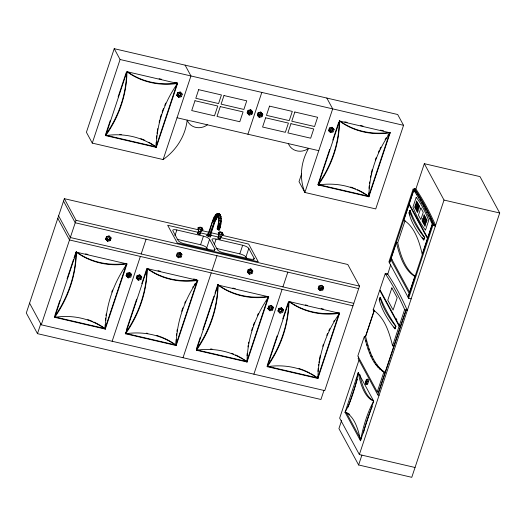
<?xml version="1.0" encoding="UTF-8"?>
<svg xmlns="http://www.w3.org/2000/svg" width="526" height="526" viewBox="0 0 526 526"><rect width="100%" height="100%" fill="white"/><g stroke="black" fill="none" stroke-linecap="round" stroke-linejoin="round"><path stroke-width="0.79" d="M213.549 219.349L213.576 218.073C214.569 215.903 216.179 213.109 218.967 213.431C223.576 217.56 220.519 224.845 219.539 229.974L218.573 229.961L217.08 228.974C217.981 224.635 220.098 219.132 217.383 215.147L216.587 215.134C211.196 219.96 211.419 228.481 208.322 234.629L210.512 235.135L215.009 221.61L217.863 216.298L216.719 216.653L214.897 219.52L209.552 235.129M217.35 229.461C218.375 224.563 220.775 218.336 217.711 213.832L216.804 213.826M199.656 227.14L201.156 228.133L201.011 229.855L199.111 234.28L197.881 233.781L197.612 233.288L198.434 230.829L198.019 227.87L200.623 227.153L201.852 227.653L202.937 229.875L200.893 231.834L200.071 234.287L199.111 234.28M219.907 231.841L221.4 232.834L221.262 234.557L219.355 238.982L218.126 238.482L217.863 237.989L218.678 235.53L218.27 232.571L219.907 231.841L222.097 232.354L223.182 234.576L221.137 236.536L220.322 238.995L219.355 238.982M220.637 222.952L220.782 221.689M220.927 224.03L220.046 223.681L218.152 226.515L218.573 229.961C219.671 224.786 222.215 218.198 218.967 213.431L217.711 213.832M198.48 229.823L64.336 198.67L26.3 313.009L37.484 333.655L320.945 399.484L323.963 390.404M301.589 173.915L299.018 181.654L304.876 192.47L375.742 208.927L403.547 125.326L397.689 114.51L114.227 48.688L86.415 132.282L92.274 143.105L163.139 159.556A55.763 50.805 -28.4 0 0 179.59 142.046L181.529 138.588A55.763 50.805 -28.4 0 0 187.171 120.112A13.564 12.354 -28.4 0 0 207.415 124.813M92.274 143.105L120.086 59.504L114.227 48.688M37.484 333.655L40.752 323.825M222.432 235.385L347.798 264.499L359.514 286.131L324.752 390.627L41.284 324.805L76.046 220.309L64.336 198.67M174.915 82.398L177.288 82.95L177.558 83.443A117.318 106.883 -28.4 0 0 156.288 147.372L105.673 135.616L105.404 135.123L110.335 120.316M118.113 96.922L126.155 72.759M105.673 135.616L126.937 71.687A70.53 64.257 -28.4 0 0 177.558 83.443L156.288 147.372A70.53 64.257 -28.4 0 0 105.673 135.616A117.318 106.883 -28.4 0 0 126.937 71.687L177.558 83.443M54.934 315.278L59.832 300.537M67.058 278.819L73.508 259.43M74.028 257.878L75.836 252.447M76.355 252.164A121.769 110.94 -28.4 0 1 54.684 317.323L105.299 329.079A121.769 110.94 -28.4 0 1 126.976 263.92L76.355 252.164L54.684 317.323A70.53 64.257 -28.4 0 1 105.299 329.079L126.976 263.92A70.53 64.257 -28.4 0 1 76.355 252.164L76.092 251.671A70.53 64.257 -28.4 0 0 126.707 263.427M105.608 239.093L106.43 236.634L109.027 235.911L110.808 237.647L111.078 238.14L110.263 240.599L107.659 241.322L105.608 239.093L106.949 240.395M105.877 239.58L106.693 237.121L106.43 236.634M107.179 239.225L107.587 237.995L108.889 237.634L109.776 238.502L109.369 239.731L108.067 240.093L106.909 238.732L108.067 240.093M109.369 239.731L109.513 238.008L109.776 238.502M110.197 239.494L110.808 237.647M177.032 83.733L156.025 146.879L106.988 135.491M176.743 95.173L177.564 92.714L180.162 91.997L181.95 93.733L182.213 94.226L181.398 96.685L178.794 97.402L176.743 95.173L178.794 97.402M177.012 95.666L177.827 93.207L177.564 92.714M178.314 95.305L178.722 94.075L180.024 93.713L180.911 94.588L180.503 95.817L179.202 96.173L178.044 94.811L179.202 96.173M180.503 95.817L180.648 94.095L179.754 93.227L180.024 93.713M105.299 329.079L105.036 328.586L126.45 264.203M163.139 159.556L190.951 75.961L185.093 65.139M126.168 275.65L126.983 273.191L129.587 272.468L131.369 274.21L131.631 274.697L130.816 277.156L128.213 277.879L126.168 275.65L128.213 277.879M126.431 276.143L127.253 273.684L126.983 273.191M129.922 276.288L130.067 274.565L129.172 273.698L130.33 275.059L129.922 276.288L128.627 276.65L127.463 275.289L127.877 274.059M127.733 275.782L128.14 274.552L129.442 274.191M112.15 341.262L140.37 256.432M141.192 253.973L146.096 239.218M136.287 277.998L137.108 275.539L139.706 274.822L141.494 276.558L141.757 277.051L140.942 279.51L138.338 280.226L136.287 277.998L138.338 280.226M136.556 278.491L137.371 276.032L137.108 275.539M140.047 278.642L140.192 276.919L140.047 278.642L138.746 278.997L137.858 278.129L137.996 276.413M126.575 329.407L136.635 299.156M141.796 283.639L146.701 268.904M174.954 235.714L176.861 229.974L203.437 236.148A5.424 1.604 18.4 0 1 209.565 239.291L214.891 249.12L214.411 250.554M176.473 255.544L177.295 253.085L179.892 252.368L181.674 254.104L181.943 254.597L181.128 257.056L178.524 257.779L176.473 255.544L178.524 257.779M176.743 256.037L177.558 253.578L177.295 253.085M180.234 256.188L180.379 254.466L179.484 253.598L180.642 254.959L180.234 256.188L178.932 256.55L178.044 255.675L178.452 254.446L179.754 254.091M197.881 233.781L198.696 231.322L198.552 228.856L198.019 227.87L199.301 227.883M207.461 249.298L206.705 247.897A5.424 1.604 18.4 0 0 200.577 244.754L203.437 236.148M247.2 112.86L248.022 110.401L250.619 109.678L252.401 111.42L252.671 111.913L251.849 114.372L249.252 115.089L247.2 112.86L249.252 115.089M209.92 234.195L211.274 235.096L210.157 237.002L206.803 235.641L207.928 233.735M247.47 113.353L248.285 110.894L248.022 110.401M250.961 113.498L251.106 111.782L250.961 113.498L249.659 113.859L248.502 112.498L248.706 111.887L248.976 112.373M248.772 112.991L249.179 111.762L250.481 111.4L251.369 112.268M208.165 236.542L208.651 235.076L207.297 234.175M210.748 233.143L214.496 221.873M210.157 237.002L211.274 235.096M206.705 247.897L209.565 239.291M146.945 268.937A121.769 110.94 -28.4 0 1 125.28 333.287L175.901 345.043L197.316 280.66M247.91 134.215L261.816 92.412M214.424 244.103L216.094 239.087L242.67 245.254A5.424 1.604 18.4 0 1 248.791 248.397L254.117 258.233L253.644 259.666M258.141 112.755L257.326 115.214L259.377 117.443L261.974 116.719L262.796 114.26L260.745 112.031L258.141 112.755L258.411 113.241L257.589 115.7M261.494 114.622L260.337 113.261L261.494 114.622L261.087 115.851L259.785 116.213L258.628 114.852L258.831 114.234L259.094 114.727M258.891 115.345L259.298 114.116L260.6 113.754M218.126 238.482L218.947 236.023L218.803 233.557L218.27 232.571M261.087 115.851L261.225 114.129M220.46 237.272L220.322 238.995M262.527 113.767L262.382 115.49M183.022 357.719L211.235 272.889M212.057 270.43L216.962 255.675M196.408 348.968L200.275 337.33M202.858 329.572L213.95 296.217M214.983 293.113L217.823 284.586L218.086 285.072L196.415 350.231L247.029 361.987L268.707 296.828L218.086 285.072A121.769 110.94 -28.4 0 1 196.415 350.231A70.53 64.257 -28.4 0 1 247.029 361.987A121.769 110.94 -28.4 0 1 268.707 296.828A70.53 64.257 -28.4 0 1 218.086 285.072M246.694 258.411L245.931 257.004A5.424 1.604 18.4 0 0 239.803 253.861L242.67 245.254M245.931 257.004L248.791 248.397M247.338 272.001L248.16 269.542L250.757 268.825L252.546 270.561L252.809 271.054L251.993 273.513L249.39 274.23L247.338 272.001L249.39 274.23M247.608 272.494L248.423 270.035L248.16 269.542M251.507 271.416L250.35 270.055L251.507 271.416L251.099 272.646L249.797 273.001L248.91 272.133L249.048 270.41M251.099 272.646L251.244 270.923M252.132 271.791L252.546 270.561M268.181 297.111L246.766 361.493L247.029 361.987M267.898 308.558L268.714 306.099L271.317 305.382L273.099 307.118L273.362 307.611L272.547 310.07L269.943 310.794L267.898 308.558L269.943 310.794M268.161 309.051L268.983 306.592L268.714 306.099M328.599 130.435L329.421 127.976L332.018 127.259L333.8 128.995L334.069 129.488L333.247 131.947L330.65 132.67L328.599 130.435L330.65 132.67M271.653 309.203L271.797 307.48L271.653 309.203L270.357 309.564L269.463 308.69L269.608 306.974M328.868 130.928L329.684 128.469L329.421 127.976M273.099 307.118L272.277 309.577L272.547 310.07M332.36 131.079L332.504 129.357L331.61 128.489L332.767 129.85L332.36 131.079L331.058 131.441L330.17 130.566L330.578 129.337L331.88 128.982M253.887 374.177L282.1 289.346M282.922 286.887L287.827 272.133M339.27 120.566A70.53 64.257 -28.4 0 0 389.884 132.322L390.154 132.808A117.318 106.883 -28.4 0 0 368.884 196.744A70.53 64.257 -28.4 0 0 318.269 184.988L318 184.495L329.67 149.41M332.787 140.054L338.751 122.124M318.269 184.988L339.533 121.059L390.154 132.808L368.884 196.744L318.269 184.988A117.318 106.883 -28.4 0 0 339.533 121.059A70.53 64.257 -28.4 0 0 390.154 132.808M278.017 310.912L278.839 308.453L281.436 307.73L283.225 309.472L283.488 309.965L282.672 312.424L280.069 313.141L278.017 310.912L280.069 313.141M278.287 311.405L279.102 308.946L278.839 308.453M279.727 309.321L279.589 311.044L280.476 311.911L281.778 311.55L282.186 310.32L281.029 308.959L282.186 310.32M281.778 311.55L281.923 309.834M267.53 364.649L277.077 335.943M282.751 318.881L288.176 302.588M289.852 301.878A70.53 64.257 -28.4 0 0 339.309 312.792L339.572 313.286A121.769 110.94 -28.4 0 0 317.901 378.444L267.28 366.688L288.958 301.529A70.53 64.257 -28.4 0 0 339.572 313.286L317.901 378.444A70.53 64.257 -28.4 0 0 267.28 366.688L267.011 366.201A121.769 110.94 -28.4 0 0 288.656 302.654M318.204 288.458L319.026 285.999L321.623 285.283L323.411 287.018L323.674 287.512L322.859 289.971L320.255 290.687L318.204 288.458L320.255 290.687M318.473 288.952L319.289 286.492L319.026 285.999M319.775 288.59L320.183 287.36L321.485 286.999L322.372 287.867L321.965 289.096L320.663 289.458L319.506 288.097L320.663 289.458M321.965 289.096L322.109 287.38L322.372 287.867M322.793 288.859L323.411 287.018M368.884 196.744L368.621 196.251L389.628 133.098M317.901 378.444L317.632 377.951L339.046 313.568M413.147 189.051L388.918 261.895L389.45 262.875L413.719 189.912L413.147 189.051L414.416 189.347L421.346 200.38L427.914 212.517L434.114 225.733L434.325 225.115A929.061 266.886 -76.9 0 0 414.62 188.735L415.882 189.025A929.061 266.886 -76.9 0 1 435.587 225.411L434.325 225.115M364.367 336.351C367.904 349.527 372.046 365.807 385.065 372.533C373.25 364.525 368.95 349.777 365.629 336.64L364.367 336.351L357.825 356.017L377.26 391.909L378.523 392.205L400.404 326.436L399.628 324.996M392.593 345.812C389.279 332.682 384.973 317.928 373.158 309.919L379.7 290.247L399.135 326.14L392.593 345.812L393.862 346.101M406.059 310.084L407.19 310.13A904.141 259.719 -76.9 0 0 387.754 274.237L385.223 273.651L379.903 289.629L399.346 325.522L400.608 325.818L406.059 310.084L377.839 394.914L379.108 395.204M390.811 259.436L389.582 263.125L407.959 297.052L409.182 293.363L390.811 259.436L392.074 259.732M396.459 242.447L391.219 258.207L409.59 292.134L414.836 276.38A204.535 58.754 -76.9 0 1 396.459 242.447L397.728 242.742A204.535 58.754 -76.9 0 0 415.422 276.275M413.863 190.129L409.267 203.937L427.645 237.87L432.24 224.056L423.41 206.014L413.863 190.129L415.132 190.425M358.653 356.97L358.134 358.528L377.839 394.914M365.386 336.739L374.19 310.274M414.416 189.347L414.62 188.735M365.629 336.64L374.164 310.991M397.728 242.742L405.092 220.604M358.89 360.363L339.658 418.163L359.363 454.549L415.047 467.482M387.754 274.237L390.68 264.788M415.882 189.025L424.318 163.678L479.995 176.611L499.7 212.991L411.773 477.312L358.62 464.971L338.922 428.585L341.69 420.267M379.207 299.761L380.337 297.374A590.836 174.717 18.4 0 0 396.045 326.383L394.914 328.77A338.422 100.071 18.4 0 1 379.207 299.761L379.522 299.833M379.726 299.222L380.337 297.374M408.978 212.839L410.109 210.453A513.619 151.882 18.4 0 0 424.758 237.502L423.621 239.889A294.297 87.027 18.4 0 1 408.978 212.839L409.294 212.912A513.619 151.882 18.4 0 0 410.129 215.075M409.294 212.912L410.109 210.453M345.063 412.266L358.259 372.592L373.703 401.108A46.853 13.459 -76.9 0 0 360.507 440.781A145.294 41.738 -76.9 0 0 345.063 412.266A46.853 13.459 -76.9 0 0 358.259 372.592A145.294 41.738 -76.9 0 0 373.703 401.108L360.507 440.781L345.063 412.266L346.325 412.555A145.294 41.738 -76.9 0 1 348.087 413.39M348.14 407.111L357.456 379.108M365.918 381.823L366.76 380.41L366.786 381.449L365.945 382.869L365.918 381.823L367.181 382.119M365.537 384.092L366.405 383.717L367.22 381.258L367.168 379.18L368.437 379.47L368.489 381.554L367.667 384.013L366.8 384.388L365.537 384.092L365.485 382.014L366.3 379.555L367.168 379.18M423.621 239.889L424.443 237.43A294.297 87.027 18.4 0 1 409.793 210.38M394.914 328.77L395.73 326.311A338.422 100.071 18.4 0 1 380.022 297.302M433.628 224.628L432.359 224.332L408.091 297.302L408.623 298.281L411.154 298.867M377.26 391.909L383.802 372.244M399.346 325.522L404.658 309.544A904.141 259.719 -76.9 0 0 385.223 273.651M408.623 298.281L432.852 225.437L432.359 224.332M359.363 454.549L444.023 200.064L424.318 163.678M358.62 464.971L361.895 455.135M213.576 218.073L208.053 234.136L208.322 234.629M218.573 229.961L220.341 227.028L220.046 223.681L218.737 223.517M217.383 215.147L218.316 216.061L216.719 216.653L215.673 215.785L215.916 219.375L214.049 221.604L212.82 221.104M199.926 227.633L198.552 228.856L201.011 229.855L202.937 229.875L201.852 227.653M220.17 232.334L218.803 233.557L221.262 234.557L223.182 234.576L222.097 232.354M217.863 216.298L213.727 218.869L214.049 221.604L215.009 221.61M206.803 235.641L207.441 235.201M215.772 214.569L216.916 214.214M177.827 93.207L180.431 92.484L182.213 94.226M178.939 95.686L180.24 95.324M248.285 110.894L250.889 110.171L252.671 111.913M248.502 112.498L249.396 113.366L250.692 113.011M258.411 113.241L261.008 112.525L262.796 114.26M258.628 114.852L259.515 115.72L260.817 115.358M329.684 128.469L332.287 127.752L334.069 129.488M329.901 130.08L330.795 130.948L332.09 130.586M106.693 237.121L109.296 236.404L111.078 238.14M107.804 239.6L109.099 239.238M218.428 214.588L219.73 214.227L220.618 215.095M177.558 253.578L180.162 252.861L181.943 254.597M179.964 255.695L178.669 256.057L178.932 256.55M127.253 273.684L129.85 272.961L131.631 274.697M127.463 275.289L128.357 276.157L129.659 275.795M137.371 276.032L139.975 275.315L141.757 277.051M138.266 276.9L139.568 276.545L140.455 277.412M137.858 278.129L137.588 277.636L138.483 278.51L139.784 278.149M248.423 270.035L251.027 269.312L252.809 271.054M249.317 270.903L250.619 270.542M248.91 272.133L248.64 271.64L249.534 272.514L250.836 272.152M319.289 286.492L321.892 285.769L323.674 287.512M320.4 288.965L321.702 288.61M268.983 306.592L271.58 305.876L273.362 307.611M269.871 307.46L271.173 307.105L272.067 307.973M269.463 308.69L269.2 308.203L270.088 309.071L271.39 308.709M279.102 308.946L281.706 308.223L283.488 309.965M279.996 309.814L281.298 309.452M281.515 311.063L280.213 311.418L280.476 311.911M216.89 217.567L215.805 217.83L214.7 217.054M218.908 216.048L220.236 215.772L221.104 216.554M215.916 219.375L214.897 219.52L213.727 218.869M219.125 218.112L220.466 217.955L221.321 218.619M219.066 220.657L221.262 221.163M219 214.332L219.901 214.338M201.156 228.133L202.115 228.146M221.4 232.834L222.366 232.847M221.137 236.536L218.947 236.023L218.678 235.53M220.341 227.028L218.152 226.515M120.086 59.504L403.547 125.326M159.102 78.729L161.469 79.275M344.806 121.848L347.18 122.4M360.626 125.523L362.993 126.076M380.397 130.119L383.559 130.849M177.045 117.758L318.776 150.673M413.719 189.912L414.988 190.208M414.915 191.707L416.178 192.003M444.023 200.064L499.7 212.991M416.658 194.429L417.927 194.725M418.38 197.224L419.643 197.52M420.077 200.084L421.346 200.38M421.753 203.016L423.022 203.312M423.41 206.014L424.673 206.31M425.041 209.085L426.303 209.381M318.795 184.679L368.621 196.251A117.318 106.883 -28.4 0 1 368.693 193.075M426.652 212.221L427.914 212.517M428.236 215.423L429.499 215.719M429.795 218.698L431.064 218.987M431.333 222.031L432.602 222.327M432.24 224.056L433.503 224.352M432.852 225.437L435.383 226.029M201.675 230.566L208.861 232.236M211.255 232.788L219.243 234.642M387.623 273.993L386.485 273.941M197.848 232.268L167.676 225.26L177.255 242.966L258.246 261.77L248.66 244.071L220.078 237.43M200.228 232.821L207.375 234.484M210.551 235.221L218.487 237.062M208.651 235.076L210.643 235.536M177.124 239.31L200.577 244.754M216.357 248.417L239.803 253.861M76.046 220.309L359.514 286.131M358.693 288.59L75.231 222.768L63.514 201.129M404.658 309.544L407.19 310.13M353.788 303.344L70.326 237.515L58.61 215.884M373.158 309.919L374.427 310.209M352.966 305.803L69.504 239.974L57.788 218.343M399.135 326.14L400.404 326.436M85.58 253.874L87.954 254.426M158.03 270.699L160.404 271.252M193.621 278.964L196.783 279.7M232.847 288.07L235.221 288.623M305.297 304.896L307.671 305.448M321.116 308.571L323.49 309.124M339.572 313.286L288.958 301.529A121.769 110.94 -28.4 0 1 267.28 366.688M365.465 340.802L366.734 341.098M366.668 345.003L367.937 345.299M367.97 348.955L369.232 349.244M369.37 352.637L370.633 352.933M370.863 356.063L372.125 356.358M372.447 359.212L373.716 359.508M374.124 362.092L375.393 362.381M375.893 364.689L377.155 364.985M377.747 367.01L379.009 367.299M379.687 369.042L380.949 369.331M381.705 370.784L382.967 371.08M367.22 381.258L368.489 381.554M366.405 383.717L367.667 384.013M55.21 317.014L105.036 328.586A121.769 110.94 -28.4 0 1 105.167 324.542M197.73 350.112L246.766 361.493A70.53 64.257 -28.4 0 0 243.216 359.067M267.806 366.379L317.632 377.951A121.769 110.94 -28.4 0 1 317.665 376.333M216.587 215.134L217.573 216.048M257.773 115.648L259.377 117.443M326.824 98.053L332.682 108.869L304.876 192.47A55.763 50.805 -28.4 0 1 301.602 170.378L302.075 166.584A55.763 50.805 -28.4 0 1 308.657 148.319A13.564 12.354 -28.4 0 1 288.406 143.618M332.018 127.259L332.287 127.752M332.504 129.357L332.767 129.85M330.795 130.948L331.058 131.441M396.131 318.539L396.906 319.972M260.745 112.031L261.008 112.525M261.021 114.747L261.29 115.233M261.711 116.226L261.974 116.719M259.515 115.72L259.785 116.213M257.733 113.984L258.003 114.471M250.619 109.678L250.889 110.171M251.993 112.649L252.263 113.143M250.902 112.393L251.165 112.886M251.586 113.879L251.849 114.372M249.396 113.366L249.659 113.859M247.608 111.63L247.877 112.123M321.623 285.283L321.892 285.769M322.589 289.478L322.859 289.971M180.162 91.997L180.431 92.484M180.648 94.095L180.911 94.588M181.128 96.192L181.398 96.685M346.325 412.555L360.612 438.934M281.436 307.73L281.706 308.223M271.317 305.382L271.58 305.876M250.757 268.825L251.027 269.312M251.724 273.02L251.993 273.513M270.088 309.071L270.357 309.564M249.534 272.514L249.797 273.001M219.27 229.481L219.539 229.974M210.249 234.642L210.512 235.135M200.623 231.341L200.893 231.834L199.926 231.821L198.434 230.829M199.808 233.8L200.071 234.287M179.892 252.368L180.162 252.861M180.379 254.466L180.642 254.959M180.859 256.563L181.128 257.056M139.706 274.822L139.975 275.315M140.672 279.017L140.942 279.51M138.483 278.51L138.746 278.997M129.587 272.468L129.85 272.961M109.027 235.911L109.296 236.404M109.993 240.106L110.263 240.599M128.357 276.157L128.627 276.65M107.389 240.829L107.659 241.322M29.574 303.173L41.284 324.805M218.297 223.708L218.5 225.121M395.23 328.842A590.836 174.717 18.4 0 1 393.954 326.968M423.943 239.961A513.619 151.882 18.4 0 1 422.332 237.62M373.21 400.569A145.294 41.738 -76.9 0 1 359.817 374.44M363.459 432.937A46.853 13.459 -76.9 0 1 370.975 409.55M371.297 408.807A46.853 13.459 -76.9 0 1 372.283 406.631M348.659 413.732A145.294 41.738 -76.9 0 1 349.77 414.521M119.783 134.36A70.53 64.257 -28.4 0 1 121.289 134.446M140.804 138.64A70.53 64.257 -28.4 0 1 144.841 140.324M148.74 142.263A70.53 64.257 -28.4 0 1 156.025 146.879A117.318 106.883 -28.4 0 1 156.169 142.119M126.648 72.785A117.318 106.883 -28.4 0 1 105.404 135.123M339.244 122.15A117.318 106.883 -28.4 0 1 318 184.495M368.982 188.308A117.318 106.883 -28.4 0 1 369.213 185.921M369.495 183.541A117.318 106.883 -28.4 0 1 369.712 181.95M370.514 177.203A117.318 106.883 -28.4 0 1 370.823 175.618M371.165 174.047A117.318 106.883 -28.4 0 1 372.323 169.333M375.268 160.029A117.318 106.883 -28.4 0 1 376.136 157.734M378.352 152.435A117.318 106.883 -28.4 0 1 379.253 150.475M379.877 149.174A117.318 106.883 -28.4 0 1 380.844 147.234M385.078 139.633A117.318 106.883 -28.4 0 1 386.229 137.779M387.813 135.333A117.318 106.883 -28.4 0 1 388.635 134.117M350.632 187.039A70.53 64.257 -28.4 0 1 352.709 187.756M353.4 188.012A70.53 64.257 -28.4 0 1 355.438 188.821M357.437 189.695A70.53 64.257 -28.4 0 1 368.621 196.251M267.688 296.447A70.53 64.257 -28.4 0 1 218.402 285.007M217.823 284.586A121.769 110.94 -28.4 0 1 196.573 349.132M76.079 252.48A121.769 110.94 -28.4 0 1 54.842 316.218M298.939 368.516A70.53 64.257 -28.4 0 1 302.411 369.719M303.094 369.975A70.53 64.257 -28.4 0 1 306.448 371.395M307.112 371.704A70.53 64.257 -28.4 0 1 309.709 372.993M310.978 373.684A70.53 64.257 -28.4 0 1 314.081 375.525M314.686 375.912A70.53 64.257 -28.4 0 1 317.632 377.951M317.914 371.481A121.769 110.94 -28.4 0 1 318.204 368.239M318.48 365.813A121.769 110.94 -28.4 0 1 318.697 364.196M318.934 362.585A121.769 110.94 -28.4 0 1 319.203 360.967M319.486 359.357A121.769 110.94 -28.4 0 1 320.314 355.333M322.74 346.272A121.769 110.94 -28.4 0 1 323.405 344.201M326.758 335.338A121.769 110.94 -28.4 0 1 327.632 333.326M328.862 330.657A121.769 110.94 -28.4 0 1 329.828 328.678M333.688 321.537A121.769 110.94 -28.4 0 1 334.444 320.268M105.45 320.492A121.769 110.94 -28.4 0 1 105.693 318.066M105.989 315.639A121.769 110.94 -28.4 0 1 106.213 314.022M111.762 292.081A121.769 110.94 -28.4 0 1 112.525 290.03M87.743 319.604A70.53 64.257 -28.4 0 1 89.814 320.347M90.492 320.61A70.53 64.257 -28.4 0 1 92.523 321.439M93.852 322.03A70.53 64.257 -28.4 0 1 105.036 328.586M156.459 138.141A117.318 106.883 -28.4 0 1 156.702 135.761M157.004 133.38A117.318 106.883 -28.4 0 1 157.235 131.789M157.491 130.205A117.318 106.883 -28.4 0 1 157.767 128.62M159.122 122.315A117.318 106.883 -28.4 0 1 159.726 119.961M160.154 118.403A117.318 106.883 -28.4 0 1 161.337 114.517M162.12 112.196A117.318 106.883 -28.4 0 1 163.533 108.363M164.769 105.325A117.318 106.883 -28.4 0 1 165.756 103.07M177.288 82.95A70.53 64.257 -28.4 0 1 127.253 71.615M210.525 348.975A70.53 64.257 -28.4 0 1 212.031 349.06M231.545 353.262A70.53 64.257 -28.4 0 1 233.583 354.064M235.582 354.938A70.53 64.257 -28.4 0 1 238.843 356.536M239.481 356.878A70.53 64.257 -28.4 0 1 242.604 358.686M246.99 355.832A121.769 110.94 -28.4 0 1 247.181 353.406M247.95 346.936A121.769 110.94 -28.4 0 1 248.2 345.319M248.476 343.708A121.769 110.94 -28.4 0 1 248.778 342.091M251.658 330.506A121.769 110.94 -28.4 0 1 252.539 327.744M253.249 325.679A121.769 110.94 -28.4 0 1 254.518 322.267M257.378 315.534A121.769 110.94 -28.4 0 1 258.319 313.542M175.914 344.234A121.769 110.94 -28.4 0 1 176.125 339.375M176.473 335.332A121.769 110.94 -28.4 0 1 176.651 333.714M176.966 331.288A121.769 110.94 -28.4 0 1 177.203 329.67M181.674 311.287A121.769 110.94 -28.4 0 1 182.877 307.855M184.744 303.101A121.769 110.94 -28.4 0 1 185.606 301.082M192.713 287.354A121.769 110.94 -28.4 0 1 193.483 286.085M194.272 284.829A121.769 110.94 -28.4 0 1 195.074 283.58M146.379 333.155A70.53 64.257 -28.4 0 1 147.852 333.379M156.505 335.391A70.53 64.257 -28.4 0 1 159.989 336.548M160.68 336.804A70.53 64.257 -28.4 0 1 164.053 338.185M164.717 338.481A70.53 64.257 -28.4 0 1 175.901 345.043M196.823 279.99A70.53 64.257 -28.4 0 1 147.536 268.549M216.094 239.087A5.424 1.604 18.4 0 0 212.096 239.876L217.422 249.712A5.424 1.604 18.4 0 0 223.55 252.855L250.12 259.022A5.424 1.604 18.4 0 0 254.117 258.233M214.891 249.12A5.424 1.604 18.4 0 1 210.893 249.916L184.317 243.742A5.424 1.604 18.4 0 1 178.189 240.599L172.87 230.769A5.424 1.604 18.4 0 1 176.861 229.974M194.982 100.736L191.707 110.565L214.483 115.858L217.757 106.022L194.982 100.736M198.657 89.67L195.797 98.277L218.573 103.563L221.439 94.956L198.657 89.67M147.221 268.622L125.55 333.78A70.53 64.257 -28.4 0 1 176.164 345.529A121.769 110.94 -28.4 0 1 197.842 280.371L147.221 268.622A121.769 110.94 -28.4 0 1 125.55 333.78L176.164 345.529L197.842 280.371A70.53 64.257 -28.4 0 1 147.221 268.622M220.289 106.607L217.014 116.443L239.797 121.736L243.065 111.9L220.289 106.607M223.971 95.548L221.104 104.148L243.886 109.441L246.747 100.834L223.971 95.548M265.643 117.804L262.573 127.022L285.348 132.315L288.419 123.091L265.643 117.804M269.522 106.127L266.458 115.345L289.234 120.632L292.305 111.413L269.522 106.127M290.95 123.682L287.88 132.9L310.662 138.193L313.726 128.969L290.95 123.682M294.836 111.999L291.766 121.223L314.548 126.51L317.612 117.291L294.836 111.999M409.064 204.555L403.823 220.315A204.535 58.754 -76.9 0 1 422.2 254.242L427.441 238.482L409.064 204.555M416.197 197.329L412.969 207.027A375.262 107.797 -76.9 0 0 425.488 230.138L428.71 220.44A375.262 107.797 -76.9 0 0 416.197 197.329M415.455 204.726L414.639 207.185L415.172 208.171L415.987 205.712L415.455 204.726M416.658 201.11L415.842 203.569L416.375 204.548L417.19 202.089L416.658 201.11M416.257 206.199L415.435 208.658L415.967 209.644L416.789 207.185L416.257 206.199M417.46 202.582L416.638 205.041L417.171 206.028L417.992 203.569L417.46 202.582M417.052 207.678L416.237 210.137L416.77 211.117L417.585 208.658L417.052 207.678M418.255 204.055L417.44 206.514L417.973 207.5L418.788 205.041L418.255 204.055M417.854 209.151L417.033 211.61L417.565 212.596L418.387 210.137L417.854 209.151M419.058 205.535L418.236 207.994L418.768 208.973L419.59 206.514L419.058 205.535M391.87 287.906L387.78 300.201L393.106 310.038L397.196 297.742L391.87 287.906M420.846 207.901L418.44 215.141L420.839 219.566L423.246 212.333L420.846 207.901M422.911 218.494L422.095 220.953L422.628 221.939L423.443 219.48L422.911 218.494M424.114 214.878L423.298 217.337L423.831 218.316L424.646 215.857L424.114 214.878M423.713 219.973L422.891 222.432L423.423 223.412L424.245 220.953L423.713 219.973M424.916 216.35L424.101 218.809L424.633 219.796L425.449 217.337L424.916 216.35M424.508 221.446L423.693 223.905L424.226 224.891L425.041 222.432L424.508 221.446M425.712 217.83L424.896 220.289L425.429 221.268L426.244 218.809L425.712 217.83M425.31 222.919L424.489 225.378L425.021 226.364L425.843 223.905L425.31 222.919M426.514 219.303L425.698 221.762L426.231 222.741L427.046 220.282L426.514 219.303"/></g></svg>
